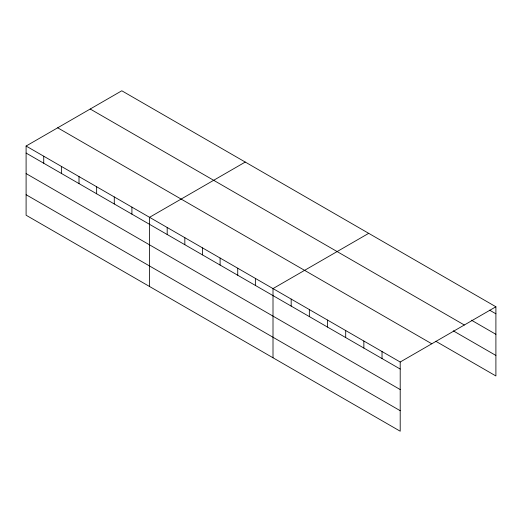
<?xml version="1.0" encoding="UTF-8"?>
<svg xmlns="http://www.w3.org/2000/svg" width="522" height="522" viewBox="0 0 522 522"><rect width="100%" height="100%" fill="white"/><g stroke="black" fill="none" stroke-linecap="round" stroke-linejoin="round"><path stroke-width="0.78" d="M400.204 389.562L400.204 362.02L26.1 146.036L26.1 215.227L400.204 431.218L400.204 389.562L26.1 173.578M435.798 341.264L495.9 375.964L495.9 306.773L121.796 90.782L26.1 146.036M245.249 162.061L149.553 217.309L149.553 286.506M368.702 233.334L273.006 288.588L273.006 357.779M400.204 362.02L495.9 306.773M489.61 310.166L495.9 313.8M471.438 320.188L495.9 334.315M90.215 109.02L464.319 325.004M453.266 330.837L495.9 355.449M57.681 127.799L431.785 343.789M26.1 153.057L400.204 369.047M26.1 194.713L400.204 410.697M382.032 351.528L382.032 358.555M363.86 341.042L363.86 348.063M345.694 330.55L345.694 337.571M327.522 320.058L327.522 327.085M309.35 309.566L309.35 316.593M291.178 299.073L291.178 306.101M255.375 278.402L255.375 285.43M237.738 268.223L237.738 275.244M220.101 258.038L220.101 265.065M202.464 247.859L202.464 254.88M184.827 237.673L184.827 244.701M167.19 227.494L167.19 234.515M131.916 207.13L131.916 214.15M114.279 196.944L114.279 203.971M96.648 186.765L96.648 193.786M79.011 176.58L79.011 183.607M61.374 166.401L61.374 173.421M43.737 156.215L43.737 163.242"/></g></svg>
